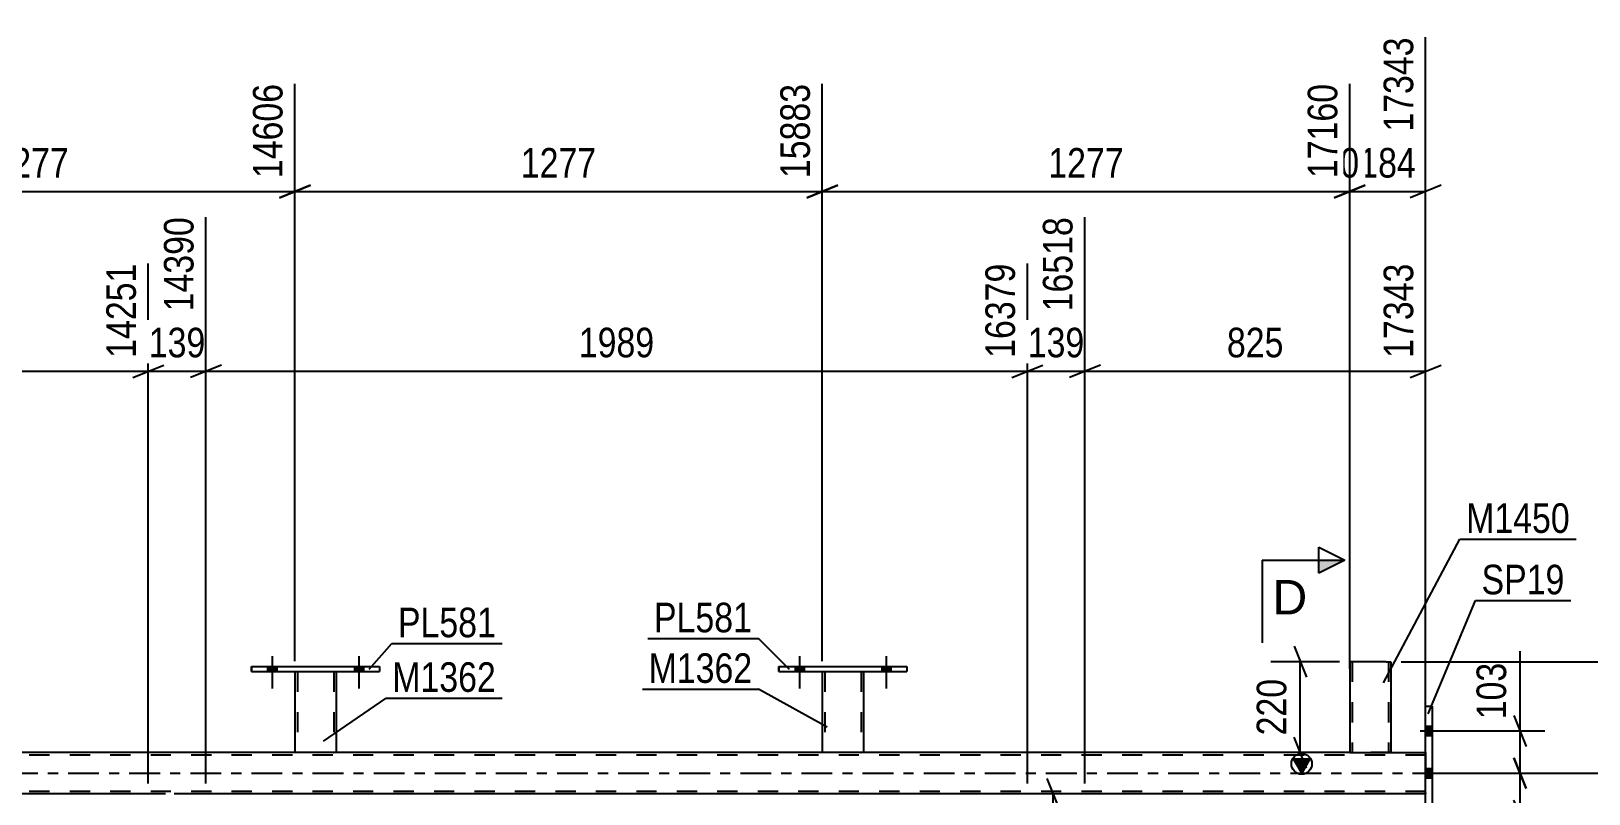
# Model space of a CAD drawing. Header units: millimetres. Extents: x 0 to 841, y 0 to 594.
# Drawn here: x 612.8 to 763.7, y 431.6 to 505.5 of the extents above; entities that cross this region are included whole.
import ezdxf

# ---------------------------------------------------------------- set-up
doc = ezdxf.new("R2010")
doc.units = ezdxf.units.MM
doc.linetypes.add('DXK_LINE_DOT2', pattern=[3.9198, 1.9599, -1.9599])
doc.linetypes.add('DXK_LINE_DOT3', pattern=[5.9187, 2.979, -0.9799, 0.9799, -0.9799])
doc.styles.add('Arial', font='ARIAL.TTF', dxfattribs={"height": 0.2})
doc.styles.add('Arial Narrow', font='ARIALN.TTF', dxfattribs={"height": 0.2})

# ---------------------------------------------------------------- blocks, each defined once
blk = doc.blocks.new('Bolt-103654073-3444 - 3325')
at = {"linetype": 'Continuous'}
for points in [[(686.83, 443.42), (687.71, 443.42), (687.71, 443.9), (686.83, 443.9)], [(695.23, 443.42), (696.11, 443.42), (696.11, 443.9), (695.23, 443.9)]]:
    blk.add_hatch(color=1, dxfattribs=at).paths.add_polyline_path(points)
at = {"color": 1, "linetype": 'Continuous'}
for p, q in [((686.83, 443.9), (686.83, 443.42)), ((687.27, 444.9), (687.27, 441.78)), ((687.71, 443.9), (687.71, 443.42)), ((695.23, 443.9), (695.23, 443.42)), ((695.67, 444.9), (695.67, 441.78)), ((696.11, 443.9), (696.11, 443.42))]:
    blk.add_line(p, q, dxfattribs=at)
blk = doc.blocks.new('Bolt-103654073-3342 - 3325')
at = {"linetype": 'Continuous'}
for points in [[(635.75, 443.42), (636.63, 443.42), (636.63, 443.9), (635.75, 443.9)], [(644.15, 443.42), (645.03, 443.42), (645.03, 443.9), (644.15, 443.9)]]:
    blk.add_hatch(color=1, dxfattribs=at).paths.add_polyline_path(points)
at = {"color": 1, "linetype": 'Continuous'}
for p, q in [((635.75, 443.9), (635.75, 443.42)), ((636.19, 444.9), (636.19, 441.78)), ((636.63, 443.9), (636.63, 443.42)), ((644.15, 443.9), (644.15, 443.42)), ((644.59, 444.9), (644.59, 441.78)), ((645.03, 443.9), (645.03, 443.42))]:
    blk.add_line(p, q, dxfattribs=at)
blk = doc.blocks.new('Bolt-103654073-3442 - 3325')
at = {"linetype": 'Continuous'}
for points in [[(635.75, 443.42), (636.63, 443.42), (636.63, 443.9), (635.75, 443.9)], [(644.15, 443.42), (645.03, 443.42), (645.03, 443.9), (644.15, 443.9)]]:
    blk.add_hatch(color=1, dxfattribs=at).paths.add_polyline_path(points)
at = {"color": 1, "linetype": 'Continuous'}
for p, q in [((635.75, 443.9), (635.75, 443.42)), ((636.19, 444.9), (636.19, 441.78)), ((636.63, 443.9), (636.63, 443.42)), ((644.15, 443.9), (644.15, 443.42)), ((644.59, 444.9), (644.59, 441.78)), ((645.03, 443.9), (645.03, 443.42))]:
    blk.add_line(p, q, dxfattribs=at)
blk = doc.blocks.new('Bolt-103654073-3443 - 3325')
at = {"linetype": 'Continuous'}
for points in [[(686.83, 443.42), (687.71, 443.42), (687.71, 443.9), (686.83, 443.9)], [(695.23, 443.42), (696.11, 443.42), (696.11, 443.9), (695.23, 443.9)]]:
    blk.add_hatch(color=1, dxfattribs=at).paths.add_polyline_path(points)
at = {"color": 1, "linetype": 'Continuous'}
for p, q in [((686.83, 443.9), (686.83, 443.42)), ((687.27, 444.9), (687.27, 441.78)), ((687.71, 443.9), (687.71, 443.42)), ((695.23, 443.9), (695.23, 443.42)), ((695.67, 444.9), (695.67, 441.78)), ((696.11, 443.9), (696.11, 443.42))]:
    blk.add_line(p, q, dxfattribs=at)
blk = doc.blocks.new('Part-103654073-3621 - 3325')
at = {"color": 2, "linetype": 'Continuous'}
for p, q in [((689.47, 443.42), (689.47, 435.58)), ((693.47, 443.42), (693.47, 435.58)), ((693.43, 435.58), (689.47, 435.58)), ((693.47, 435.58), (693.43, 435.58))]:
    blk.add_line(p, q, dxfattribs=at)
at = {"color": 7, "linetype": 'DXK_LINE_DOT2'}
for p, q in [((689.47, 443.42), (693.47, 443.42)), ((689.47, 443.42), (689.47, 443.42)), ((689.47, 443.42), (689.47, 443.42)), ((689.71, 443.42), (689.71, 435.58)), ((693.23, 443.42), (693.23, 435.58)), ((693.47, 443.42), (693.47, 443.42)), ((693.47, 443.42), (693.47, 443.42)), ((693.21, 435.58), (693.23, 435.58))]:
    blk.add_line(p, q, dxfattribs=at)
blk = doc.blocks.new('Part-103654073-3472 - 3325')
at = {"color": 2, "linetype": 'Continuous'}
for p, q in [((740.55, 444.38), (740.55, 435.58)), ((744.07, 444.38), (740.55, 444.38)), ((744.07, 444.38), (744.55, 444.38)), ((744.55, 444.38), (744.55, 435.58)), ((740.55, 435.58), (744.52, 435.58)), ((744.55, 435.58), (744.52, 435.58))]:
    blk.add_line(p, q, dxfattribs=at)
at = {"color": 7, "linetype": 'DXK_LINE_DOT2'}
for p, q in [((740.79, 444.38), (740.79, 435.58)), ((744.16, 444.38), (744.24, 444.38)), ((744.24, 444.38), (744.26, 444.38)), ((744.26, 444.38), (744.29, 444.38)), ((744.29, 444.38), (744.31, 444.38)), ((744.31, 444.38), (744.31, 435.58)), ((744.29, 435.58), (744.31, 435.58))]:
    blk.add_line(p, q, dxfattribs=at)
blk = doc.blocks.new('Part-103654073-3585 - 3325')
at = {"linetype": 'Continuous'}
blk.add_hatch(color=2, dxfattribs=at).paths.add_polyline_path([(735.9, 433.58), (735.1, 434.98), (736.7, 434.98)])
at = {"color": 7, "linetype": 'DXK_LINE_DOT2'}
for p, q in [((747.9, 435.34), (54.16, 435.34)), ((744.55, 435.58), (178.67, 435.58)), ((642.39, 435.58), (638.39, 435.58)), ((693.47, 435.58), (689.47, 435.58)), ((747.9, 435.58), (747.9, 431.58)), ((747.9, 431.82), (54.16, 431.82)), ((714.9, 431.58), (198.52, 431.58)), ((629.77, 431.58), (624.19, 431.58))]:
    blk.add_line(p, q, dxfattribs=at)
at = {"color": 2, "linetype": 'Continuous'}
for p, q in [((638.39, 435.58), (591.31, 435.58)), ((689.47, 435.58), (642.39, 435.58)), ((740.55, 435.58), (693.47, 435.58)), ((735.9, 433.58), (735.1, 434.98)), ((735.1, 434.98), (736.7, 434.98)), ((736.7, 434.98), (735.9, 433.58)), ((744.55, 435.58), (747.9, 435.58)), ((624.19, 431.58), (544.63, 431.58)), ((709.33, 431.58), (629.77, 431.58)), ((747.9, 431.58), (714.9, 431.58))]:
    blk.add_line(p, q, dxfattribs=at)
at = {"color": 7, "linetype": 'DXK_LINE_DOT3'}
blk.add_line((54.16, 433.58), (747.9, 433.58), dxfattribs=at)
at = {"color": 2, "linetype": 'Continuous'}
blk.add_circle((735.9, 434.48), 1, dxfattribs=at)
blk = doc.blocks.new('Bolt-103654073-3524 - 3325')
at = {"linetype": 'Continuous'}
for points in [[(748.54, 437.24), (748.54, 438.12), (747.9, 438.12), (747.9, 437.24)], [(748.54, 437.24), (748.54, 438.12), (747.9, 438.12), (747.9, 437.24)], [(748.54, 437.24), (748.54, 438.12), (747.9, 438.12), (747.9, 437.24)], [(748.54, 433.14), (748.54, 434.02), (747.9, 434.02), (747.9, 433.14)], [(748.54, 433.14), (748.54, 434.02), (747.9, 434.02), (747.9, 433.14)], [(748.54, 429.04), (748.54, 429.92), (747.9, 429.92), (747.9, 429.04)], [(748.54, 429.04), (748.54, 429.92), (747.9, 429.92), (747.9, 429.04)], [(748.54, 429.04), (748.54, 429.92), (747.9, 429.92), (747.9, 429.04)]]:
    blk.add_hatch(color=1, dxfattribs=at).paths.add_polyline_path(points)
at = {"color": 1, "linetype": 'Continuous'}
for p, q in [((747.38, 437.68), (750.7, 437.68)), ((747.38, 437.68), (750.7, 437.68)), ((747.38, 437.68), (750.7, 437.68)), ((747.9, 438.12), (748.54, 438.12)), ((747.9, 438.12), (748.54, 438.12)), ((747.9, 438.12), (748.54, 438.12)), ((747.9, 437.24), (748.54, 437.24)), ((747.9, 437.24), (748.54, 437.24)), ((747.9, 437.24), (748.54, 437.24)), ((747.38, 433.58), (750.7, 433.58)), ((747.38, 433.58), (750.7, 433.58)), ((747.9, 434.02), (748.54, 434.02)), ((747.9, 434.02), (748.54, 434.02)), ((747.9, 433.14), (748.54, 433.14)), ((747.9, 433.14), (748.54, 433.14)), ((747.38, 429.48), (750.7, 429.48)), ((747.38, 429.48), (750.7, 429.48)), ((747.38, 429.48), (750.7, 429.48)), ((747.9, 429.92), (748.54, 429.92)), ((747.9, 429.92), (748.54, 429.92)), ((747.9, 429.92), (748.54, 429.92)), ((747.9, 429.04), (748.54, 429.04)), ((747.9, 429.04), (748.54, 429.04)), ((747.9, 429.04), (748.54, 429.04))]:
    blk.add_line(p, q, dxfattribs=at)
blk = doc.blocks.new('Part-103654073-3611 - 3325')
at = {"color": 2, "linetype": 'Continuous'}
for p, q in [((638.39, 443.42), (638.39, 435.58)), ((642.39, 443.42), (642.39, 435.58)), ((642.35, 435.58), (638.39, 435.58)), ((642.39, 435.58), (642.35, 435.58))]:
    blk.add_line(p, q, dxfattribs=at)
at = {"color": 7, "linetype": 'DXK_LINE_DOT2'}
for p, q in [((638.39, 443.42), (642.39, 443.42)), ((638.39, 443.42), (638.39, 443.42)), ((638.39, 443.42), (638.39, 443.42)), ((638.63, 443.42), (638.63, 435.58)), ((642.15, 443.42), (642.15, 435.58)), ((642.39, 443.42), (642.39, 443.42)), ((642.39, 443.42), (642.39, 443.42)), ((642.13, 435.58), (642.15, 435.58))]:
    blk.add_line(p, q, dxfattribs=at)
blk = doc.blocks.new('Part-103654073-3616 - 3325')
at = {"color": 2, "linetype": 'Continuous'}
for p, q in [((634.19, 443.42), (634.19, 443.9)), ((634.19, 443.9), (634.19, 443.9)), ((634.19, 443.9), (646.59, 443.9)), ((646.59, 443.9), (646.59, 443.42)), ((634.19, 443.42), (634.19, 443.42)), ((634.19, 443.42), (646.59, 443.42))]:
    blk.add_line(p, q, dxfattribs=at)
at = {"color": 7, "linetype": 'DXK_LINE_DOT2'}
for p, q in [((634.19, 443.9), (634.19, 443.42)), ((634.19, 443.9), (634.19, 443.9)), ((646.59, 443.9), (646.59, 443.42)), ((634.19, 443.42), (634.19, 443.42))]:
    blk.add_line(p, q, dxfattribs=at)
blk = doc.blocks.new('Part-103654073-3626 - 3325')
at = {"color": 2, "linetype": 'Continuous'}
for p, q in [((685.27, 443.42), (685.27, 443.9)), ((685.27, 443.9), (685.27, 443.9)), ((685.27, 443.9), (697.67, 443.9)), ((697.67, 443.9), (697.67, 443.42)), ((685.27, 443.42), (685.27, 443.42)), ((685.27, 443.42), (697.67, 443.42))]:
    blk.add_line(p, q, dxfattribs=at)
at = {"color": 7, "linetype": 'DXK_LINE_DOT2'}
for p, q in [((685.27, 443.9), (685.27, 443.42)), ((685.27, 443.9), (685.27, 443.9)), ((697.67, 443.9), (697.67, 443.42)), ((685.27, 443.42), (685.27, 443.42))]:
    blk.add_line(p, q, dxfattribs=at)
blk = doc.blocks.new('Part-103654073-3657 - 3325')
at = {"color": 2, "linetype": 'Continuous'}
for p, q in [((747.9, 440.08), (748.54, 440.08)), ((747.9, 427.08), (747.9, 440.08)), ((748.54, 440.08), (748.54, 427.08)), ((748.54, 427.08), (747.9, 427.08))]:
    blk.add_line(p, q, dxfattribs=at)
blk = doc.blocks.new('StraightDimension-103654073-4331 - 3325')
at = {"color": 7, "linetype": 'Continuous'}
for p, q in [((544.63, 432.58), (544.63, 487.46)), ((624.19, 432.58), (624.19, 482.96)), ((546.13, 473.12), (543.13, 471.92)), ((544.63, 472.52), (624.19, 472.52)), ((622.69, 471.92), (625.69, 473.12))]:
    blk.add_line(p, q, dxfattribs=at)
at = {"color": 0, "linetype": 'Continuous'}
blk.add_wipeout([(623.59, 483.56), (619.39, 483.56), (619.39, 473.22), (623.59, 473.22)], dxfattribs=at)
at = {"color": 0}
blk.add_wipeout([(588.67, 473.27), (588.67, 477.47), (580.16, 477.47), (580.16, 473.27)], dxfattribs=at)
at = {"color": 3, "linetype": 'Continuous', "style": 'Arial Narrow'}
blk.add_text('14251', height=2.863, rotation=90.0002, dxfattribs=at).set_placement((622.99, 473.82))
at = {"color": 3, "style": 'Arial Narrow'}
blk.add_text('1989', height=2.863, dxfattribs=at).set_placement((580.76, 473.87))
blk = doc.blocks.new('StraightDimension-103654073-4519 - 3325')
at = {"color": 7, "linetype": 'Continuous'}
for p, q in [((747.9, 436.58), (747.9, 504.87)), ((740.55, 445.38), (740.55, 500.37)), ((739.05, 489.33), (742.05, 490.53)), ((749.4, 490.53), (746.4, 489.33)), ((740.55, 489.93), (747.9, 489.93))]:
    blk.add_line(p, q, dxfattribs=at)
at = {"color": 0}
blk.add_wipeout([(747.57, 490.68), (747.57, 494.88), (740.88, 494.88), (740.88, 490.68)], dxfattribs=at)
at = {"color": 3, "style": 'Arial Narrow'}
blk.add_text('184', height=2.863, dxfattribs=at).set_placement((741.48, 491.28))
at = {"color": 0, "linetype": 'Continuous'}
blk.add_wipeout([(747.3, 505.47), (743.1, 505.47), (743.1, 495.13), (747.3, 495.13)], dxfattribs=at)
at = {"color": 3, "linetype": 'Continuous', "style": 'Arial Narrow'}
blk.add_text('17343', height=2.863, rotation=90.0002, dxfattribs=at).set_placement((746.7, 495.73))
blk = doc.blocks.new('StraightDimension-103654073-13170 - 3325')
at = {"color": 7, "linetype": 'Continuous'}
for p, q in [((735.16, 445.88), (736.36, 442.88)), ((739.55, 444.38), (732.91, 444.38)), ((735.76, 435.58), (735.76, 444.38)), ((736.36, 434.08), (735.16, 437.08)), ((739.55, 435.58), (732.91, 435.58))]:
    blk.add_line(p, q, dxfattribs=at)
at = {"color": 0}
blk.add_wipeout([(735.01, 443.32), (730.81, 443.32), (730.81, 436.64), (735.01, 436.64)], dxfattribs=at)
at = {"color": 3, "style": 'Arial Narrow'}
blk.add_text('220', height=2.863, rotation=90.0002, dxfattribs=at).set_placement((734.41, 437.24))
blk = doc.blocks.new('StraightDimension-103654073-4350 - 3325')
at = {"color": 7, "linetype": 'Continuous'}
for p, q in [((629.77, 432.58), (629.77, 487.46)), ((624.19, 432.58), (624.19, 482.96)), ((622.69, 471.92), (625.69, 473.12)), ((624.19, 472.52), (629.77, 472.52)), ((631.27, 473.12), (628.27, 471.92))]:
    blk.add_line(p, q, dxfattribs=at)
at = {"color": 0}
blk.add_wipeout([(630.32, 473.27), (630.32, 477.47), (623.64, 477.47), (623.64, 473.27)], dxfattribs=at)
at = {"color": 3, "style": 'Arial Narrow'}
blk.add_text('139', height=2.863, dxfattribs=at).set_placement((624.24, 473.87))
at = {"color": 0, "linetype": 'Continuous'}
blk.add_wipeout([(629.17, 488.06), (624.97, 488.06), (624.97, 477.72), (629.17, 477.72)], dxfattribs=at)
at = {"color": 3, "linetype": 'Continuous', "style": 'Arial Narrow'}
blk.add_text('14390', height=2.863, rotation=90.0002, dxfattribs=at).set_placement((628.57, 478.32))
blk = doc.blocks.new('StraightDimension-103654073-4674 - 3325')
at = {"color": 7, "linetype": 'Continuous'}
for p, q in [((712.44, 430.08), (711.24, 433.08)), ((731.3, 431.58), (708.99, 431.58)), ((711.84, 309.58), (711.84, 431.58)), ((711.24, 311.08), (712.44, 308.08)), ((735.98, 309.58), (708.99, 309.58))]:
    blk.add_line(p, q, dxfattribs=at)
at = {"color": 0}
blk.add_wipeout([(711.09, 374.83), (706.89, 374.83), (706.89, 366.32), (711.09, 366.32)], dxfattribs=at)
at = {"color": 3, "style": 'Arial Narrow'}
blk.add_text('3050', height=2.863, rotation=90.0002, dxfattribs=at).set_placement((710.49, 366.92))
blk = doc.blocks.new('StraightDimension-103654073-3799 - 3325')
at = {"color": 7, "linetype": 'Continuous'}
for p, q in [((806.32, 432.08), (805.12, 435.08)), ((749.54, 433.58), (808.12, 433.58)), ((805.72, 307.58), (805.72, 433.58)), ((805.12, 309.08), (806.32, 306.08)), ((792.29, 307.58), (808.12, 307.58))]:
    blk.add_line(p, q, dxfattribs=at)
at = {"color": 0}
blk.add_wipeout([(804.97, 374.83), (800.77, 374.83), (800.77, 366.32), (804.97, 366.32)], dxfattribs=at)
at = {"color": 3, "style": 'Arial Narrow'}
blk.add_text('3150', height=2.863, rotation=90.0002, dxfattribs=at).set_placement((804.37, 366.92))
blk = doc.blocks.new('StraightDimension-103654073-4529 - 3325')
at = {"color": 7, "linetype": 'Continuous'}
for p, q in [((740.55, 443.69), (740.55, 500.37)), ((740.55, 445.38), (740.55, 500.37)), ((739.05, 489.33), (742.05, 490.53)), ((742.05, 490.53), (739.05, 489.33)), ((740.55, 489.93), (740.55, 489.93))]:
    blk.add_line(p, q, dxfattribs=at)
at = {"color": 0}
blk.add_wipeout([(742.07, 490.68), (742.07, 494.88), (739.04, 494.88), (739.04, 490.68)], dxfattribs=at)
at = {"color": 0, "linetype": 'Continuous'}
blk.add_wipeout([(739.95, 500.97), (735.75, 500.97), (735.75, 490.63), (739.95, 490.63)], dxfattribs=at)
at = {"color": 3, "linetype": 'Continuous', "style": 'Arial Narrow'}
blk.add_text('17160', height=2.863, rotation=90.0002, dxfattribs=at).set_placement((739.35, 491.23))
at = {"color": 3, "style": 'Arial Narrow'}
blk.add_text('0', height=2.86, dxfattribs=at).set_placement((739.64, 491.28))
blk = doc.blocks.new('StraightDimension-103654073-9408 - 3325')
at = {"color": 7, "linetype": 'Continuous'}
for p, q in [((689.47, 444.42), (689.47, 500.37)), ((740.55, 445.38), (740.55, 500.37)), ((690.97, 490.53), (687.97, 489.33)), ((739.05, 489.33), (742.05, 490.53)), ((689.47, 489.93), (740.55, 489.93))]:
    blk.add_line(p, q, dxfattribs=at)
at = {"color": 0, "linetype": 'Continuous'}
blk.add_wipeout([(739.95, 500.97), (735.75, 500.97), (735.75, 490.63), (739.95, 490.63)], dxfattribs=at)
at = {"color": 0}
blk.add_wipeout([(719.27, 490.68), (719.27, 494.88), (710.76, 494.88), (710.76, 490.68)], dxfattribs=at)
at = {"color": 3, "linetype": 'Continuous', "style": 'Arial Narrow'}
blk.add_text('17160', height=2.863, rotation=90.0002, dxfattribs=at).set_placement((739.35, 491.23))
at = {"color": 3, "style": 'Arial Narrow'}
blk.add_text('1277', height=2.863, dxfattribs=at).set_placement((711.36, 491.28))
blk = doc.blocks.new('StraightDimension-103654073-4369 - 3325')
at = {"color": 7, "linetype": 'Continuous'}
for p, q in [((629.77, 432.58), (629.77, 487.46)), ((709.33, 432.58), (709.33, 482.96)), ((631.27, 473.12), (628.27, 471.92)), ((629.77, 472.52), (709.33, 472.52)), ((707.83, 471.92), (710.83, 473.12))]:
    blk.add_line(p, q, dxfattribs=at)
at = {"color": 0, "linetype": 'Continuous'}
blk.add_wipeout([(708.73, 483.56), (704.53, 483.56), (704.53, 473.22), (708.73, 473.22)], dxfattribs=at)
at = {"color": 0}
blk.add_wipeout([(673.8, 473.27), (673.8, 477.47), (665.29, 477.47), (665.29, 473.27)], dxfattribs=at)
at = {"color": 3, "linetype": 'Continuous', "style": 'Arial Narrow'}
blk.add_text('16379', height=2.863, rotation=90.0002, dxfattribs=at).set_placement((708.13, 473.82))
at = {"color": 3, "style": 'Arial Narrow'}
blk.add_text('1989', height=2.863, dxfattribs=at).set_placement((665.89, 473.87))
blk = doc.blocks.new('StraightDimension-103654073-4388 - 3325')
at = {"color": 7, "linetype": 'Continuous'}
for p, q in [((714.9, 432.58), (714.9, 487.46)), ((709.33, 432.58), (709.33, 482.96)), ((707.83, 471.92), (710.83, 473.12)), ((709.33, 472.52), (714.9, 472.52)), ((716.4, 473.12), (713.4, 471.92))]:
    blk.add_line(p, q, dxfattribs=at)
at = {"color": 0}
blk.add_wipeout([(715.46, 473.27), (715.46, 477.47), (708.77, 477.47), (708.77, 473.27)], dxfattribs=at)
at = {"color": 3, "style": 'Arial Narrow'}
blk.add_text('139', height=2.863, dxfattribs=at).set_placement((709.37, 473.87))
at = {"color": 0, "linetype": 'Continuous'}
blk.add_wipeout([(714.3, 488.06), (710.1, 488.06), (710.1, 477.72), (714.3, 477.72)], dxfattribs=at)
at = {"color": 3, "linetype": 'Continuous', "style": 'Arial Narrow'}
blk.add_text('16518', height=2.863, rotation=90.0002, dxfattribs=at).set_placement((713.7, 478.32))
blk = doc.blocks.new('StraightDimension-103654073-4407 - 3325')
at = {"color": 7, "linetype": 'Continuous'}
for p, q in [((714.9, 432.58), (714.9, 487.46)), ((747.9, 436.58), (747.9, 482.96)), ((716.4, 473.12), (713.4, 471.92)), ((714.9, 472.52), (747.9, 472.52)), ((746.4, 471.92), (749.4, 473.12))]:
    blk.add_line(p, q, dxfattribs=at)
at = {"color": 0, "linetype": 'Continuous'}
blk.add_wipeout([(747.3, 483.56), (743.1, 483.56), (743.1, 473.22), (747.3, 473.22)], dxfattribs=at)
at = {"color": 0}
blk.add_wipeout([(734.74, 473.27), (734.74, 477.47), (728.06, 477.47), (728.06, 473.27)], dxfattribs=at)
at = {"color": 3, "linetype": 'Continuous', "style": 'Arial Narrow'}
blk.add_text('17343', height=2.863, rotation=90.0002, dxfattribs=at).set_placement((746.7, 473.82))
at = {"color": 3, "style": 'Arial Narrow'}
blk.add_text('825', height=2.863, dxfattribs=at).set_placement((728.66, 473.87))
blk = doc.blocks.new('StraightDimension-103654073-4543 - 3325')
at = {"color": 7, "linetype": 'Continuous'}
for p, q in [((638.39, 444.42), (638.39, 500.37)), ((689.47, 444.42), (689.47, 500.37)), ((639.89, 490.53), (636.89, 489.33)), ((687.97, 489.33), (690.97, 490.53)), ((638.39, 489.93), (689.47, 489.93))]:
    blk.add_line(p, q, dxfattribs=at)
at = {"color": 0, "linetype": 'Continuous'}
blk.add_wipeout([(688.87, 500.97), (684.67, 500.97), (684.67, 490.63), (688.87, 490.63)], dxfattribs=at)
at = {"color": 0}
blk.add_wipeout([(668.19, 490.68), (668.19, 494.88), (659.67, 494.88), (659.67, 490.68)], dxfattribs=at)
at = {"color": 3, "linetype": 'Continuous', "style": 'Arial Narrow'}
blk.add_text('15883', height=2.863, rotation=90.0002, dxfattribs=at).set_placement((688.27, 491.23))
at = {"color": 3, "style": 'Arial Narrow'}
blk.add_text('1277', height=2.863, dxfattribs=at).set_placement((660.27, 491.28))
blk = doc.blocks.new('StraightDimension-103654073-4553 - 3325')
at = {"color": 7, "linetype": 'Continuous'}
for p, q in [((587.31, 444.42), (587.31, 500.37)), ((638.39, 444.42), (638.39, 500.37)), ((588.81, 490.53), (585.81, 489.33)), ((636.89, 489.33), (639.89, 490.53)), ((587.31, 489.93), (638.39, 489.93))]:
    blk.add_line(p, q, dxfattribs=at)
at = {"color": 0, "linetype": 'Continuous'}
blk.add_wipeout([(637.79, 500.97), (633.59, 500.97), (633.59, 490.63), (637.79, 490.63)], dxfattribs=at)
at = {"color": 0}
blk.add_wipeout([(617.11, 490.68), (617.11, 494.88), (608.59, 494.88), (608.59, 490.68)], dxfattribs=at)
at = {"color": 3, "linetype": 'Continuous', "style": 'Arial Narrow'}
blk.add_text('14606', height=2.863, rotation=90.0002, dxfattribs=at).set_placement((637.19, 491.23))
at = {"color": 3, "style": 'Arial Narrow'}
blk.add_text('1277', height=2.863, dxfattribs=at).set_placement((609.19, 491.28))
blk = doc.blocks.new('StraightDimension-103654073-4748 - 3325')
at = {"color": 7, "linetype": 'Continuous'}
for p, q in [((756.45, 435.08), (757.65, 432.08)), ((749.54, 433.58), (759.45, 433.58)), ((757.05, 429.48), (757.05, 433.58)), ((757.65, 427.98), (756.45, 430.98)), ((749.54, 429.48), (759.45, 429.48))]:
    blk.add_line(p, q, dxfattribs=at)
at = {"color": 0}
blk.add_wipeout([(756.3, 428.95), (752.1, 428.95), (752.1, 422.27), (756.3, 422.27)], dxfattribs=at)
at = {"color": 7, "linetype": 'Continuous'}
blk.add_line((757.05, 429.48), (757.05, 421.74), dxfattribs=at)
blk.add_line((757.05, 429.48), (757.05, 421.74), dxfattribs=at)
at = {"color": 3, "style": 'Arial Narrow'}
blk.add_text('103', height=2.863, rotation=90.0002, dxfattribs=at).set_placement((755.7, 422.87))
blk = doc.blocks.new('StraightDimension-103654073-4758 - 3325')
at = {"color": 7, "linetype": 'Continuous'}
for p, q in [((756.45, 439.18), (757.65, 436.18)), ((749.54, 437.68), (759.45, 437.68)), ((757.05, 433.58), (757.05, 437.68)), ((757.65, 432.08), (756.45, 435.08)), ((749.54, 433.58), (759.45, 433.58))]:
    blk.add_line(p, q, dxfattribs=at)
at = {"color": 0}
blk.add_wipeout([(756.3, 444.89), (752.1, 444.89), (752.1, 438.2), (756.3, 438.2)], dxfattribs=at)
at = {"color": 7, "linetype": 'Continuous'}
blk.add_line((757.05, 437.68), (757.05, 445.41), dxfattribs=at)
blk.add_line((757.05, 437.68), (757.05, 445.41), dxfattribs=at)
at = {"color": 3, "style": 'Arial Narrow'}
blk.add_text('103', height=2.863, rotation=90.0002, dxfattribs=at).set_placement((755.7, 438.8))
blk = doc.blocks.new('StraightDimension-103654073-13156 - 3325')
at = {"color": 7, "linetype": 'Continuous'}
for p, q in [((815.46, 442.88), (814.26, 445.88)), ((745.55, 444.38), (817.26, 444.38)), ((814.86, 299.97), (814.86, 444.38)), ((814.26, 301.47), (815.46, 298.47)), ((681.37, 299.97), (817.26, 299.97))]:
    blk.add_line(p, q, dxfattribs=at)
at = {"color": 0}
blk.add_wipeout([(814.11, 376.43), (809.91, 376.43), (809.91, 367.92), (814.11, 367.92)], dxfattribs=at)
at = {"color": 3, "style": 'Arial Narrow'}
blk.add_text('3610', height=2.863, rotation=90.0002, dxfattribs=at).set_placement((813.51, 368.52))
blk = doc.blocks.new('Mark-103654073-3468 - 3325')
at = {"color": 0}
blk.add_wipeout([(761.88, 456.86), (761.88, 459.86), (751.83, 459.86), (751.83, 456.86)], dxfattribs=at)
blk.add_wipeout([(761.88, 456.86), (761.88, 459.86), (751.83, 459.86), (751.83, 456.86)], dxfattribs=at)
at = {"color": 30, "linetype": 'Continuous'}
for p, q in [((743.81, 442.34), (751.23, 456.26)), ((751.23, 456.26), (762.48, 456.26))]:
    blk.add_line(p, q, dxfattribs=at)
at = {"color": 3, "style": 'Arial Narrow'}
blk.add_text('M1450', height=2.863, dxfattribs=at).set_placement((751.83, 456.86))
blk = doc.blocks.new('Mark-103654073-3607 - 3325')
at = {"color": 0}
blk.add_wipeout([(657.87, 441.46), (657.87, 444.46), (647.82, 444.46), (647.82, 441.46)], dxfattribs=at)
blk.add_wipeout([(657.87, 441.46), (657.87, 444.46), (647.82, 444.46), (647.82, 441.46)], dxfattribs=at)
at = {"color": 30, "linetype": 'Continuous'}
for p, q in [((641.16, 436.68), (647.22, 440.86)), ((647.22, 440.86), (658.47, 440.86))]:
    blk.add_line(p, q, dxfattribs=at)
at = {"color": 3, "style": 'Arial Narrow'}
blk.add_text('M1362', height=2.863, dxfattribs=at).set_placement((647.82, 441.46))
blk = doc.blocks.new('Mark-103654073-3612 - 3325')
at = {"color": 0}
blk.add_wipeout([(657.88, 446.75), (657.88, 449.75), (648.37, 449.75), (648.37, 446.75)], dxfattribs=at)
blk.add_wipeout([(657.88, 446.75), (657.88, 449.75), (648.37, 449.75), (648.37, 446.75)], dxfattribs=at)
at = {"color": 30, "linetype": 'Continuous'}
for p, q in [((645.58, 443.67), (647.77, 446.15)), ((647.77, 446.15), (658.48, 446.15))]:
    blk.add_line(p, q, dxfattribs=at)
at = {"color": 3, "style": 'Arial Narrow'}
blk.add_text('PL581', height=2.863, dxfattribs=at).set_placement((648.37, 446.75))
blk = doc.blocks.new('Mark-103654073-3617 - 3325')
at = {"color": 0}
blk.add_wipeout([(682.7, 442.33), (682.7, 445.33), (672.65, 445.33), (672.65, 442.33)], dxfattribs=at)
blk.add_wipeout([(682.7, 442.33), (682.7, 445.33), (672.65, 445.33), (672.65, 442.33)], dxfattribs=at)
at = {"color": 30, "linetype": 'Continuous'}
for p in [(672.05, 441.73), (689.95, 438.03)]:
    blk.add_line(p, (683.3, 441.73), dxfattribs=at)
at = {"color": 3, "style": 'Arial Narrow'}
blk.add_text('M1362', height=2.863, dxfattribs=at).set_placement((672.65, 442.33))
blk = doc.blocks.new('Mark-103654073-3622 - 3325')
at = {"color": 0}
blk.add_wipeout([(682.68, 447.23), (682.68, 450.23), (673.17, 450.23), (673.17, 447.23)], dxfattribs=at)
blk.add_wipeout([(682.68, 447.23), (682.68, 450.23), (673.17, 450.23), (673.17, 447.23)], dxfattribs=at)
at = {"color": 30, "linetype": 'Continuous'}
for p in [(672.57, 446.63), (686.28, 443.64)]:
    blk.add_line(p, (683.28, 446.63), dxfattribs=at)
at = {"color": 3, "style": 'Arial Narrow'}
blk.add_text('PL581', height=2.863, dxfattribs=at).set_placement((673.17, 447.23))
blk = doc.blocks.new('Mark-103654073-3653 - 3325')
at = {"color": 0}
blk.add_wipeout([(761.36, 450.91), (761.36, 453.91), (753.32, 453.91), (753.32, 450.91)], dxfattribs=at)
blk.add_wipeout([(761.36, 450.91), (761.36, 453.91), (753.32, 453.91), (753.32, 450.91)], dxfattribs=at)
at = {"color": 30, "linetype": 'Continuous'}
for p, q in [((748.16, 439.33), (752.72, 450.31)), ((752.72, 450.31), (761.96, 450.31))]:
    blk.add_line(p, q, dxfattribs=at)
at = {"color": 3, "style": 'Arial Narrow'}
blk.add_text('SP19', height=2.863, dxfattribs=at).set_placement((753.32, 450.91))
blk = doc.blocks.new('SectionMark-103654073-4936 - 3325')
at = {"linetype": 'Continuous'}
for points in [[(737.57, 452.96), (737.57, 454.21), (740.07, 454.21)], [(737.57, 421.76), (737.57, 423.01), (740.07, 421.76)]]:
    blk.add_hatch(color=6, dxfattribs=at).paths.add_polyline_path(points)
at = {"color": 6, "linetype": 'Continuous'}
for p, q in [((732.07, 454.21), (732.07, 446.21)), ((732.07, 454.21), (740.07, 454.21)), ((737.57, 452.96), (737.57, 455.46)), ((737.57, 455.46), (740.07, 454.21)), ((740.07, 454.21), (737.57, 452.96)), ((732.07, 421.76), (732.07, 429.76)), ((740.07, 421.76), (737.57, 423.01)), ((737.57, 423.01), (737.57, 420.51)), ((732.07, 421.76), (740.07, 421.76)), ((740.07, 421.76), (737.57, 420.51))]:
    blk.add_line(p, q, dxfattribs=at)
at = {"color": 0, "linetype": 'Continuous'}
for points in [[(736.44, 448.96), (736.44, 452.46), (733.07, 452.46), (733.07, 448.96)], [(736.44, 423.51), (736.44, 427.01), (733.07, 427.01), (733.07, 423.51)]]:
    blk.add_wipeout(points, dxfattribs=at)
at = {"color": 3, "linetype": 'Continuous', "style": 'Arial'}
for p in [(733.07, 448.96), (733.07, 423.51)]:
    blk.add_text('D', height=3.34, dxfattribs=at).set_placement(p)

msp = doc.modelspace()

# ---------------------------------------------------------------- block references
for name in ['Part-103654073-3616 - 3325', 'Bolt-103654073-3342 - 3325', 'Bolt-103654073-3442 - 3325', 'Part-103654073-3626 - 3325', 'Bolt-103654073-3444 - 3325', 'Bolt-103654073-3443 - 3325', 'Part-103654073-3472 - 3325', 'Part-103654073-3611 - 3325', 'Part-103654073-3621 - 3325', 'Part-103654073-3657 - 3325', 'Bolt-103654073-3524 - 3325', 'Part-103654073-3585 - 3325']:
    msp.add_blockref(name, (0, 0))

# ---------------------------------------------------------------- next in the draw order: block references
for name in ['StraightDimension-103654073-4519 - 3325', 'StraightDimension-103654073-4331 - 3325', 'StraightDimension-103654073-3799 - 3325', 'StraightDimension-103654073-4674 - 3325']:
    msp.add_blockref(name, (0, 0))

# ---------------------------------------------------------------- next in the draw order: block references
for name in ['StraightDimension-103654073-4350 - 3325', 'StraightDimension-103654073-13170 - 3325']:
    msp.add_blockref(name, (0, 0))

# ---------------------------------------------------------------- next in the draw order: block references
msp.add_blockref('StraightDimension-103654073-4529 - 3325', (0, 0))

# ---------------------------------------------------------------- next in the draw order: block references
msp.add_blockref('StraightDimension-103654073-9408 - 3325', (0, 0))

# ---------------------------------------------------------------- next in the draw order: block references
msp.add_blockref('StraightDimension-103654073-4369 - 3325', (0, 0))

# ---------------------------------------------------------------- next in the draw order: block references
for name in ['StraightDimension-103654073-4543 - 3325', 'StraightDimension-103654073-4388 - 3325']:
    msp.add_blockref(name, (0, 0))

# ---------------------------------------------------------------- next in the draw order: block references
for name in ['StraightDimension-103654073-4553 - 3325', 'StraightDimension-103654073-4407 - 3325', 'Mark-103654073-3607 - 3325']:
    msp.add_blockref(name, (0, 0))

# ---------------------------------------------------------------- next in the draw order: block references
for name in ['Mark-103654073-3612 - 3325', 'StraightDimension-103654073-4748 - 3325']:
    msp.add_blockref(name, (0, 0))

# ---------------------------------------------------------------- next in the draw order: block references
msp.add_blockref('StraightDimension-103654073-4758 - 3325', (0, 0))

# ---------------------------------------------------------------- next in the draw order: block references
msp.add_blockref('StraightDimension-103654073-13156 - 3325', (0, 0))

# ---------------------------------------------------------------- next in the draw order: block references
for name in ['Mark-103654073-3468 - 3325', 'SectionMark-103654073-4936 - 3325', 'Mark-103654073-3617 - 3325']:
    msp.add_blockref(name, (0, 0))

# ---------------------------------------------------------------- next in the draw order: block references
for name in ['Mark-103654073-3653 - 3325', 'Mark-103654073-3622 - 3325']:
    msp.add_blockref(name, (0, 0))

doc.saveas('drawing.dxf')
